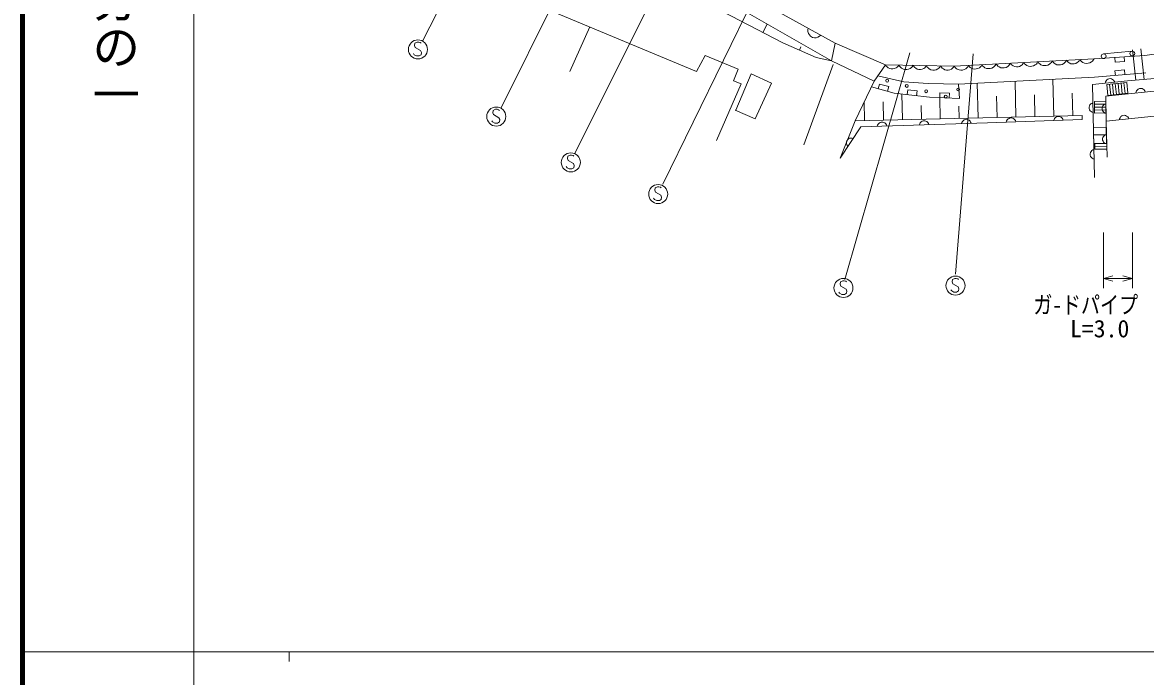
# Model space of a CAD drawing. Units: millimetres, scale not verified. Extents: x 40000 to 680000, y 20000 to 380000.
# Drawn here: x 40000 to 157915, y 202409 to 271036 of the extents above; entities that cross this region are included whole.
import ezdxf
from ezdxf.enums import TextEntityAlignment as Align

# ---------------------------------------------------------------- set-up
doc = ezdxf.new("R2010")
doc.units = ezdxf.units.MM
doc.header["$LTSCALE"] = 1000
for name, color, linetype, lineweight in [('M-BGD', 7, 'Continuous', 13), ('M-BGD-EXST', 7, 'Continuous', 13), ('M-STR-HTXT', 7, 'Continuous', 13), ('M-TTL', 2, 'Continuous', 140), ('M-TTL-BAND', 7, 'Continuous', 13)]:
    doc.layers.add(name, color=color, linetype=linetype, lineweight=lineweight)
doc.styles.add('@ＭＳ ゴシック', font='')
doc.styles.add('ＭＳ ゴシック', font='')
doc.styles.get('@ＭＳ ゴシック').set_extended_font_data('@MS Gothic')
doc.styles.get('ＭＳ ゴシック').set_extended_font_data('MS Gothic')

msp = doc.modelspace()

# ---------------------------------------------------------------- linework, layer by layer
at = {"layer": 'M-BGD'}
for p, q in [((125322, 268879), (99316, 283248)), ((103258, 279430), (124944, 267006)), ((119825, 268898), (107323, 275427)), ((90940, 274160), (110772, 265907)), ((99578, 270565), (97468, 265907)), ((117741, 269986), (118202, 270868)), ((122498, 270440), (122464, 270253)), ((122464, 270253), (122470, 270078)), ((122470, 270078), (122529, 269874)), ((123336, 267358), (119825, 268898)), ((122529, 269874), (122617, 269723)), ((122617, 269723), (122745, 269583)), ((122745, 269583), (122955, 269467)), ((122955, 269467), (123142, 269433)), ((123142, 269433), (123317, 269439)), ((123317, 269439), (123520, 269498)), ((123520, 269498), (123672, 269586)), ((123672, 269586), (123811, 269714)), ((125322, 268879), (124944, 267006)), ((130627, 266603), (125322, 268879)), ((121580, 268128), (121738, 268487)), ((153497, 267742), (156501, 268021)), ((156892, 264967), (156535, 268158)), ((157787, 265067), (157430, 268258)), ((161094, 268054), (157846, 267572)), ((110772, 265907), (111695, 267570)), ((111695, 267570), (115144, 266153)), ((125106, 266629), (122042, 258197)), ((124944, 267006), (123336, 267358)), ((124944, 267006), (129417, 264872)), ((129417, 264872), (130627, 266603)), ((130615, 266603), (130696, 266461)), ((137814, 266451), (130627, 266603)), ((131928, 266435), (132015, 266573)), ((132015, 266573), (132102, 266422)), ((133422, 266394), (133515, 266542)), ((133515, 266542), (133596, 266400)), ((134827, 266374), (134914, 266512)), ((134914, 266512), (135001, 266360)), ((152511, 267235), (137814, 266451)), ((139248, 266377), (139330, 266532)), ((139330, 266532), (139421, 266396)), ((140651, 266462), (140728, 266606)), ((140728, 266606), (140826, 266461)), ((142059, 266437), (142144, 266532)), ((142144, 266532), (142226, 266686)), ((142226, 266686), (142324, 266541)), ((142324, 266541), (142418, 266456)), ((143442, 266421), (143557, 266517)), ((143557, 266517), (143642, 266612)), ((143642, 266612), (143724, 266766)), ((143724, 266766), (143815, 266631)), ((143815, 266631), (143903, 266551)), ((143903, 266551), (144020, 266474)), ((144695, 266425), (144858, 266518)), ((144858, 266518), (144966, 266608)), ((144966, 266608), (145045, 266697)), ((145045, 266697), (145122, 266841)), ((145122, 266841), (145219, 266696)), ((145219, 266696), (145314, 266611)), ((145314, 266611), (145439, 266527)), ((145439, 266527), (145623, 266447)), ((146162, 266476), (146337, 266575)), ((146337, 266575), (146452, 266672)), ((146452, 266672), (146538, 266766)), ((146538, 266766), (146619, 266921)), ((146619, 266921), (146717, 266776)), ((146717, 266776), (146812, 266691)), ((146812, 266691), (146937, 266607)), ((146937, 266607), (147121, 266527)), ((147121, 266527), (147302, 266507)), ((147302, 266507), (147482, 266516)), ((147482, 266516), (147660, 266556)), ((147660, 266556), (147835, 266655)), ((147835, 266655), (147950, 266752)), ((147950, 266752), (148035, 266846)), ((148035, 266846), (148117, 267001)), ((148117, 267001), (148215, 266856)), ((148215, 266856), (148310, 266771)), ((148310, 266771), (148434, 266687)), ((148434, 266687), (148619, 266607)), ((148619, 266607), (148800, 266587)), ((148800, 266587), (148980, 266596)), ((148980, 266596), (149158, 266636)), ((149158, 266636), (149333, 266735)), ((149333, 266735), (149448, 266831)), ((149448, 266831), (149533, 266926)), ((149533, 266926), (149615, 267081)), ((149615, 267081), (149706, 266945)), ((149706, 266945), (149795, 266866)), ((149795, 266866), (149911, 266788)), ((149911, 266788), (150083, 266713)), ((150083, 266713), (150253, 266694)), ((150253, 266694), (150420, 266703)), ((150420, 266703), (150587, 266740)), ((150587, 266740), (150750, 266833)), ((150750, 266833), (150857, 266923)), ((150857, 266923), (150937, 267011)), ((150937, 267011), (151013, 267155)), ((151013, 267155), (151111, 267010)), ((151111, 267010), (151206, 266925)), ((151206, 266925), (151330, 266842)), ((151330, 266842), (151515, 266762)), ((151515, 266762), (151696, 266741)), ((151696, 266741), (151876, 266751)), ((151876, 266751), (152054, 266790)), ((152054, 266790), (152229, 266890)), ((152229, 266890), (152344, 266986)), ((152344, 266986), (152429, 267081)), ((152429, 267081), (152511, 267235)), ((157846, 267572), (152511, 267235)), ((154679, 267372), (154711, 266873)), ((154711, 266873), (155709, 266936)), ((155709, 266936), (155677, 267435)), ((115144, 266153), (114652, 264921)), ((114898, 261842), (116499, 265660)), ((116499, 265660), (118655, 264675)), ((132538, 264817), (129809, 265432)), ((129809, 265432), (132538, 264817)), ((130696, 266461), (130779, 266376)), ((130779, 266376), (130889, 266289)), ((130889, 266289), (131055, 266202)), ((131055, 266202), (131222, 266170)), ((131222, 266170), (131390, 266167)), ((131390, 266167), (131559, 266191)), ((131559, 266191), (131729, 266271)), ((131729, 266271), (131842, 266353)), ((131842, 266353), (131928, 266435)), ((132102, 266422), (132190, 266330)), ((132190, 266330), (132308, 266237)), ((132308, 266237), (132486, 266143)), ((132486, 266143), (132665, 266110)), ((132665, 266110), (132845, 266106)), ((132845, 266106), (133026, 266132)), ((133026, 266132), (133208, 266218)), ((133208, 266218), (133330, 266306)), ((133330, 266306), (133422, 266394)), ((133596, 266400), (133678, 266314)), ((133678, 266314), (133788, 266228)), ((133788, 266228), (133954, 266140)), ((133954, 266140), (134122, 266109)), ((134122, 266109), (134290, 266105)), ((134290, 266105), (134458, 266130)), ((134458, 266130), (134628, 266210)), ((134628, 266210), (134742, 266292)), ((134742, 266292), (134827, 266374)), ((135001, 266360), (135089, 266268)), ((135089, 266268), (135207, 266176)), ((135207, 266176), (135385, 266082)), ((135385, 266082), (135565, 266048)), ((135565, 266048), (135745, 266044)), ((135745, 266044), (135925, 266071)), ((135925, 266071), (136107, 266157)), ((136107, 266157), (136229, 266244)), ((136229, 266244), (136321, 266332)), ((136321, 266332), (136414, 266480)), ((136414, 266480), (136495, 266339)), ((136495, 266339), (136577, 266253)), ((136577, 266253), (136687, 266166)), ((136687, 266166), (136854, 266079)), ((136854, 266079), (137021, 266047)), ((137021, 266047), (137189, 266044)), ((137189, 266044), (137358, 266068)), ((137358, 266068), (137527, 266149)), ((137527, 266149), (137641, 266230)), ((137641, 266230), (137727, 266312)), ((137727, 266312), (137814, 266451)), ((137832, 266452), (137930, 266307)), ((137930, 266307), (138024, 266222)), ((138024, 266222), (138149, 266138)), ((138149, 266138), (138334, 266058)), ((138334, 266058), (138515, 266037)), ((138515, 266037), (138695, 266047)), ((138695, 266047), (138873, 266087)), ((138873, 266087), (139048, 266186)), ((139048, 266186), (139163, 266282)), ((139163, 266282), (139248, 266377)), ((139421, 266396), (139509, 266317)), ((139509, 266317), (139626, 266239)), ((139626, 266239), (139798, 266164)), ((139798, 266164), (139967, 266145)), ((139967, 266145), (140135, 266154)), ((140135, 266154), (140301, 266191)), ((140301, 266191), (140465, 266284)), ((140465, 266284), (140572, 266374)), ((140572, 266374), (140651, 266462)), ((140826, 266461), (140920, 266376)), ((140920, 266376), (141045, 266293)), ((141045, 266293), (141229, 266212)), ((141229, 266212), (141411, 266192)), ((141411, 266192), (141591, 266202)), ((141591, 266202), (141769, 266241)), ((141769, 266241), (141944, 266341)), ((141944, 266341), (142059, 266437)), ((142418, 266456), (142543, 266373)), ((142543, 266373), (142727, 266292)), ((142727, 266292), (142909, 266272)), ((142909, 266272), (143088, 266282)), ((143088, 266282), (143267, 266321)), ((143267, 266321), (143442, 266421)), ((144020, 266474), (144192, 266399)), ((144192, 266399), (144361, 266380)), ((144361, 266380), (144529, 266389)), ((144529, 266389), (144695, 266425)), ((145623, 266447), (145805, 266427)), ((145805, 266427), (145984, 266436)), ((145984, 266436), (146162, 266476)), ((152557, 265295), (157938, 265747)), ((155704, 266061), (154708, 265977)), ((154708, 265977), (154750, 265479)), ((155746, 265563), (155704, 266061)), ((160985, 265346), (156023, 264899)), ((115452, 264613), (112866, 258639)), ((114652, 264921), (115452, 264613)), ((118655, 264675), (116930, 260918)), ((129417, 264872), (127424, 260725)), ((131539, 263628), (129134, 264284)), ((131539, 263628), (129134, 264284)), ((129134, 264284), (131539, 263628)), ((129986, 264570), (129854, 264087)), ((130951, 264307), (129986, 264570)), ((130819, 263824), (130951, 264307)), ((135090, 264624), (132538, 264817)), ((132538, 264817), (135090, 264624)), ((138315, 264576), (135090, 264624)), ((135090, 264624), (138315, 264576)), ((138279, 264576), (152557, 265295)), ((138279, 264576), (138375, 263073)), ((138375, 263073), (138279, 264576)), ((140339, 261026), (140254, 264676)), ((144313, 261118), (144225, 264876)), ((148287, 261211), (148197, 265075)), ((156023, 264899), (152352, 264535)), ((152352, 264535), (152572, 254752)), ((153718, 264791), (153690, 264667)), ((153768, 264896), (153718, 264791)), ((153857, 265006), (153768, 264896)), ((153836, 264514), (155940, 264738)), ((153957, 263377), (153836, 264514)), ((153951, 265075), (153857, 265006)), ((154066, 265127), (153951, 265075)), ((154226, 265143), (154066, 265127)), ((154258, 263409), (154137, 264546)), ((154349, 265115), (154226, 265143)), ((154454, 265065), (154349, 265115)), ((154558, 263441), (154437, 264578)), ((154564, 264975), (154454, 265065)), ((154633, 264882), (154564, 264975)), ((154685, 264766), (154633, 264882)), ((154859, 263473), (154738, 264610)), ((155159, 263505), (155038, 264642)), ((155460, 263537), (155339, 264674)), ((155760, 263569), (155639, 264706)), ((155940, 264738), (156061, 263601)), ((135234, 263197), (131539, 263628)), ((135234, 263197), (131539, 263628)), ((131539, 263628), (135234, 263197)), ((132391, 260840), (132328, 263536)), ((132948, 263967), (132890, 263470)), ((133941, 263851), (132948, 263967)), ((133883, 263354), (133941, 263851)), ((138375, 263073), (135234, 263197)), ((138375, 263073), (135234, 263197)), ((135234, 263197), (138375, 263073)), ((136325, 263654), (136305, 263155)), ((136365, 260933), (136313, 263154)), ((137324, 263615), (136325, 263654)), ((137305, 263115), (137324, 263615)), ((142326, 261072), (142274, 263294)), ((146300, 261165), (146246, 263451)), ((150274, 261257), (150219, 263608)), ((153743, 263310), (161048, 264074)), ((153793, 260676), (153743, 263310)), ((156061, 263601), (153957, 263377)), ((156925, 263764), (156898, 263640)), ((156974, 263869), (156925, 263764)), ((157063, 263979), (156974, 263869)), ((157157, 264049), (157063, 263979)), ((157272, 264102), (157157, 264049)), ((157431, 264118), (157272, 264102)), ((157554, 264091), (157431, 264118)), ((157660, 264042), (157554, 264091)), ((157770, 263953), (157660, 264042)), ((157840, 263859), (157770, 263953)), ((157892, 263744), (157840, 263859)), ((116930, 260918), (114836, 261842)), ((128417, 260748), (128372, 262697)), ((130404, 260794), (130360, 262692)), ((134378, 260887), (134344, 262337)), ((138352, 260979), (138323, 262238)), ((152022, 262280), (151985, 262160)), ((151985, 262160), (151989, 262000)), ((151989, 262000), (152031, 261881)), ((152080, 262382), (152022, 262280)), ((152031, 261881), (152094, 261782)), ((152178, 262484), (152080, 262382)), ((152094, 261782), (152196, 261684)), ((152276, 262546), (152178, 262484)), ((152396, 262589), (152276, 262546)), ((152552, 262759), (153732, 262778)), ((152573, 261529), (152552, 262759)), ((153737, 262471), (152557, 262451)), ((153742, 262163), (152562, 262144)), ((153747, 261856), (152567, 261837)), ((153384, 262186), (153346, 262065)), ((153346, 262065), (153349, 261905)), ((153349, 261905), (153392, 261786)), ((153442, 262287), (153384, 262186)), ((153392, 261786), (153454, 261687)), ((153540, 262389), (153442, 262287)), ((153639, 262451), (153540, 262389)), ((153758, 262493), (153639, 262451)), ((153732, 262778), (153752, 261549)), ((127424, 260725), (125861, 256810)), ((127424, 260725), (151267, 261280)), ((134364, 260620), (134267, 260517)), ((134462, 260683), (134364, 260620)), ((134581, 260727), (134462, 260683)), ((134741, 260732), (134581, 260727)), ((134862, 260696), (134741, 260732)), ((134964, 260639), (134862, 260696)), ((135067, 260542), (134964, 260639)), ((138691, 260658), (138634, 260556)), ((138788, 260761), (138691, 260658)), ((138886, 260824), (138788, 260761)), ((139004, 260868), (138886, 260824)), ((139164, 260873), (139004, 260868)), ((139286, 260837), (139164, 260873)), ((139387, 260780), (139286, 260837)), ((139491, 260683), (139387, 260780)), ((139554, 260585), (139491, 260683)), ((151262, 260843), (141310, 260521)), ((143334, 260707), (143298, 260585)), ((143391, 260808), (143334, 260707)), ((143488, 260912), (143391, 260808)), ((143586, 260975), (143488, 260912)), ((143704, 261019), (143586, 260975)), ((143864, 261024), (143704, 261019)), ((143985, 260988), (143864, 261024)), ((144087, 260931), (143985, 260988)), ((144190, 260834), (144087, 260931)), ((144254, 260736), (144190, 260834)), ((144297, 260618), (144254, 260736)), ((148310, 260868), (148274, 260746)), ((148367, 260969), (148310, 260868)), ((148464, 261073), (148367, 260969)), ((148562, 261136), (148464, 261073)), ((148680, 261180), (148562, 261136)), ((148840, 261185), (148680, 261180)), ((148962, 261149), (148840, 261185)), ((149063, 261092), (148962, 261149)), ((149167, 260995), (149063, 261092)), ((149230, 260897), (149167, 260995)), ((149274, 260779), (149230, 260897)), ((151262, 260843), (151267, 261280)), ((152196, 261684), (152297, 261626)), ((152297, 261626), (152418, 261589)), ((153752, 261549), (152573, 261529)), ((153454, 261687), (153556, 261589)), ((153556, 261589), (153657, 261531)), ((153657, 261531), (153777, 261493)), ((161281, 261446), (153793, 260676)), ((153793, 260676), (153869, 256895)), ((155195, 260941), (155168, 260817)), ((155245, 261046), (155195, 260941)), ((155334, 261156), (155245, 261046)), ((155427, 261226), (155334, 261156)), ((155543, 261278), (155427, 261226)), ((155702, 261294), (155543, 261278)), ((155825, 261267), (155702, 261294)), ((155931, 261217), (155825, 261267)), ((156040, 261128), (155931, 261217)), ((156110, 261035), (156040, 261128)), ((156162, 260920), (156110, 261035)), ((128039, 260099), (125861, 256810)), ((141310, 260521), (128039, 260099)), ((129787, 260274), (129751, 260153)), ((129844, 260376), (129787, 260274)), ((129941, 260479), (129844, 260376)), ((130039, 260542), (129941, 260479)), ((130157, 260586), (130039, 260542)), ((130317, 260591), (130157, 260586)), ((130438, 260555), (130317, 260591)), ((130540, 260498), (130438, 260555)), ((130643, 260402), (130540, 260498)), ((130707, 260304), (130643, 260402)), ((130750, 260185), (130707, 260304)), ((134211, 260415), (134174, 260294)), ((134267, 260517), (134211, 260415)), ((135130, 260444), (135067, 260542)), ((135174, 260326), (135130, 260444)), ((138634, 260556), (138598, 260435)), ((139598, 260467), (139554, 260585)), ((152449, 260032), (153770, 260041)), ((152454, 259234), (152449, 260032)), ((153770, 260041), (153775, 259243)), ((126523, 258497), (126518, 258381)), ((126518, 258381), (126546, 258242)), ((126556, 258619), (126523, 258497)), ((126546, 258242), (126596, 258137)), ((126644, 258753), (126556, 258619)), ((126744, 258831), (126644, 258753)), ((126849, 258881), (126744, 258831)), ((126987, 258909), (126849, 258881)), ((127104, 258904), (126987, 258909)), ((127226, 258871), (127104, 258904)), ((153775, 259243), (152454, 259234)), ((152467, 259234), (153811, 259237)), ((152469, 258328), (152467, 259234)), ((153813, 258330), (152469, 258328)), ((153842, 258345), (152579, 258329)), ((152579, 258329), (152587, 257725)), ((153447, 258978), (153410, 258857)), ((153410, 258857), (153413, 258697)), ((153413, 258697), (153455, 258578)), ((153505, 259079), (153447, 258978)), ((153455, 258578), (153517, 258479)), ((153603, 259181), (153505, 259079)), ((153517, 258479), (153619, 258381)), ((153702, 259243), (153603, 259181)), ((153619, 258381), (153720, 258323)), ((153821, 259285), (153702, 259243)), ((153720, 258323), (153841, 258286)), ((153811, 259237), (153813, 258330)), ((153850, 257742), (153842, 258345)), ((126596, 258137), (126674, 258037)), ((152133, 257389), (152095, 257268)), ((152095, 257268), (152099, 257108)), ((152099, 257108), (152142, 256989)), ((152190, 257490), (152133, 257389)), ((152288, 257592), (152190, 257490)), ((152387, 257655), (152288, 257592)), ((152506, 257697), (152387, 257655)), ((153846, 258044), (152583, 258027)), ((152587, 257725), (153850, 257742)), ((152142, 256989), (152204, 256890)), ((152204, 256890), (152306, 256793)), ((152306, 256793), (152408, 256735)), ((152408, 256735), (152528, 256698))]:
    msp.add_line(p, q, dxfattribs=at)
for centre, radius in [((153520, 267493), 250), ((156524, 267772), 250), ((130795, 264930), 150), ((132841, 264372), 150), ((138237, 264000), 150), ((134888, 263814), 150), ((136935, 263256), 150)]:
    msp.add_circle(centre, radius, dxfattribs=at)
at = {"layer": 'M-BGD-EXST'}
for p, q in [((91415, 287605), (82005, 269073)), ((90244, 262087), (100529, 282844)), ((98004, 257284), (108536, 278471)), ((107242, 254082), (116974, 273975)), ((81205, 268849), (81165, 268609)), ((81445, 268969), (81205, 268849)), ((81605, 268969), (81445, 268969)), ((81765, 268929), (81605, 268969)), ((81845, 268849), (81765, 268929)), ((81125, 267649), (81045, 267769)), ((81165, 268609), (81245, 268409)), ((81245, 268409), (81805, 268089)), ((81805, 268089), (81885, 267889)), ((81885, 267889), (81845, 267649)), ((126335, 244080), (133172, 267854)), ((137975, 244634), (139823, 267730)), ((81365, 267529), (81125, 267649)), ((81645, 267529), (81365, 267529)), ((81845, 267649), (81645, 267529)), ((89431, 261803), (89391, 261563)), ((89671, 261923), (89431, 261803)), ((89831, 261923), (89671, 261923)), ((89991, 261883), (89831, 261923)), ((90071, 261803), (89991, 261883)), ((89351, 260603), (89271, 260723)), ((89591, 260483), (89351, 260603)), ((89391, 261563), (89471, 261363)), ((89471, 261363), (90031, 261043)), ((90071, 260603), (89871, 260483)), ((90031, 261043), (90111, 260843)), ((90111, 260843), (90071, 260603)), ((89871, 260483), (89591, 260483)), ((97493, 257119), (97253, 256999)), ((97653, 257119), (97493, 257119)), ((97813, 257079), (97653, 257119)), ((97893, 256999), (97813, 257079)), ((97173, 255799), (97093, 255919)), ((97253, 256999), (97213, 256759)), ((97213, 256759), (97293, 256559)), ((97293, 256559), (97853, 256239)), ((97853, 256239), (97933, 256039)), ((97933, 256039), (97893, 255799)), ((97413, 255679), (97173, 255799)), ((97693, 255679), (97413, 255679)), ((97893, 255799), (97693, 255679)), ((106430, 253673), (106390, 253433)), ((106670, 253793), (106430, 253673)), ((106830, 253793), (106670, 253793)), ((106990, 253753), (106830, 253793)), ((107070, 253673), (106990, 253753)), ((106350, 252473), (106270, 252593)), ((106590, 252353), (106350, 252473)), ((106390, 253433), (106470, 253233)), ((106470, 253233), (107030, 252913)), ((106870, 252353), (106590, 252353)), ((107070, 252473), (106870, 252353)), ((107030, 252913), (107110, 252713)), ((107110, 252713), (107070, 252473)), ((137882, 244185), (137642, 244065)), ((138042, 244185), (137882, 244185)), ((138202, 244145), (138042, 244185)), ((138282, 244065), (138202, 244145)), ((125878, 243819), (125838, 243579)), ((125838, 243579), (125918, 243379)), ((126118, 243939), (125878, 243819)), ((125918, 243379), (126478, 243059)), ((126278, 243939), (126118, 243939)), ((126438, 243899), (126278, 243939)), ((126518, 243819), (126438, 243899)), ((126478, 243059), (126558, 242859)), ((137562, 242865), (137482, 242985)), ((137642, 244065), (137602, 243825)), ((137602, 243825), (137682, 243625)), ((137682, 243625), (138242, 243305)), ((138242, 243305), (138322, 243105)), ((138322, 243105), (138282, 242865)), ((125798, 242619), (125718, 242739)), ((126038, 242499), (125798, 242619)), ((126318, 242499), (126038, 242499)), ((126518, 242619), (126318, 242499)), ((126558, 242859), (126518, 242619)), ((137802, 242745), (137562, 242865)), ((138082, 242745), (137802, 242745)), ((138282, 242865), (138082, 242745))]:
    msp.add_line(p, q, dxfattribs=at)
for centre in [(81525, 268209), (89751, 261163), (97573, 256359), (106750, 253033), (126198, 243179), (137962, 243425)]:
    msp.add_circle(centre, 1000, dxfattribs=at)
at = {"layer": 'M-STR-HTXT'}
for p, q in [((153497, 249001), (153497, 243157)), ((156535, 243157), (156535, 249001)), ((153497, 244157), (154497, 244437)), ((154497, 243877), (153497, 244157)), ((153497, 244157), (156535, 244157)), ((155535, 244437), (156535, 244157)), ((156535, 244157), (155535, 243877))]:
    msp.add_line(p, q, dxfattribs=at)
at = {"layer": 'M-TTL'}
msp.add_line((40000, 380000), (40000, 20000), dxfattribs=at)
at = {"layer": 'M-TTL-BAND'}
for p, q in [((58000, 370000), (58000, 20000)), ((40000, 205000), (579000, 205000)), ((68000, 205000), (68000, 204000))]:
    msp.add_line(p, q, dxfattribs=at)

# ---------------------------------------------------------------- texts
at = {"layer": 'M-STR-HTXT', "style": 'ＭＳ ゴシック', "width": 0.8}
msp.add_text('ガ-ドパイプ', height=1833, dxfattribs=at).set_placement((146139, 239942), align=Align.BOTTOM_LEFT)
at = {"layer": 'M-STR-HTXT', "style": 'ＭＳ ゴシック'}
msp.add_text('L=3.0', height=1833, dxfattribs=at).set_placement((149978, 237447), align=Align.BOTTOM_LEFT)
at = {"layer": 'M-TTL-BAND', "style": '@ＭＳ ゴシック'}
msp.add_text('縮尺千分の一', height=3666, rotation=270, dxfattribs=at).set_placement((49777, 261030), align=Align.MIDDLE_RIGHT)

doc.saveas('drawing.dxf')
